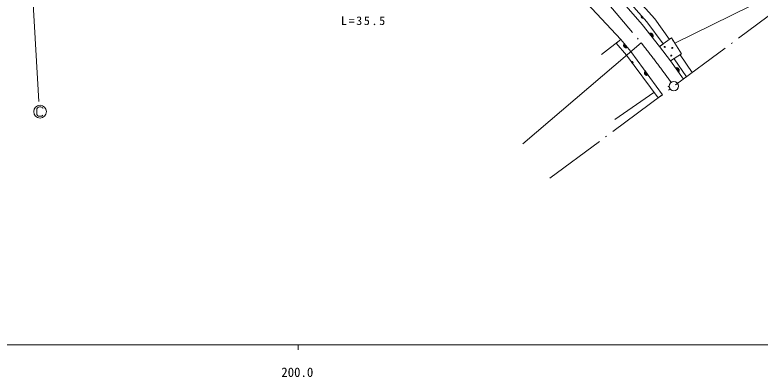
# Model space of a CAD drawing. Units: millimetres, scale not verified. Extents: x -625 to 705456, y -625 to 360858.
# Drawn here: x 238294 to 383423, y 179572 to 250095 of the extents above; entities that cross this region are included whole.
import ezdxf
from ezdxf.enums import TextEntityAlignment as Align

# ---------------------------------------------------------------- set-up
doc = ezdxf.new("R2010")
doc.units = ezdxf.units.MM
doc.header["$LTSCALE"] = 1000
doc.linetypes.add('LONG_DASHED_DOTTED', pattern=[15.25, 12, -1.5, 0.25, -1.5])
doc.layers.add('S-SUV', color=7, linetype='Continuous', lineweight=13)
doc.styles.add('ＭＳ ゴシック', font='')
doc.styles.get('ＭＳ ゴシック').set_extended_font_data('MS Gothic')

msp = doc.modelspace()

# ---------------------------------------------------------------- linework, layer by layer
at = {"layer": 'S-SUV'}
for p, q in [((336576, 279045), (362911, 249318)), ((360448, 248243), (335002, 277526)), ((335489, 278040), (361367, 248727)), ((241314, 261909), (242978, 233221)), ((348060, 254177), (356283, 245293)), ((366846, 244560), (381481, 251771)), ((360285, 249709), (360294, 249782)), ((360299, 249648), (360285, 249709)), ((360490, 249485), (360290, 249711)), ((360293, 249755), (360533, 249483)), ((360294, 249782), (360311, 249837)), ((360324, 249591), (360299, 249648)), ((360573, 249485), (360301, 249793)), ((360305, 249647), (360429, 249507)), ((360311, 249837), (360342, 249889)), ((360311, 249829), (360609, 249491)), ((360641, 249503), (360327, 249859)), ((360342, 249889), (360673, 249514)), ((360375, 249533), (360324, 249591)), ((360428, 249502), (360375, 249533)), ((360487, 249480), (360428, 249502)), ((363853, 243938), (360448, 248243)), ((360561, 249480), (360487, 249480)), ((360616, 249491), (360561, 249480)), ((360673, 249514), (360616, 249491)), ((361367, 248727), (364549, 244437)), ((362911, 249318), (365782, 245322)), ((356283, 245293), (352562, 242365)), ((355413, 244597), (356283, 245293)), ((356283, 245293), (358271, 242982)), ((361841, 246483), (361956, 246523)), ((362461, 245698), (361841, 246483)), ((361905, 246502), (362495, 245757)), ((361956, 246523), (362068, 246538)), ((362528, 245815), (361970, 246521)), ((362042, 246530), (362552, 245885)), ((362068, 246538), (362215, 246530)), ((362573, 245959), (362122, 246530)), ((362208, 246522), (362584, 246047)), ((362215, 246530), (362330, 246481)), ((362560, 246178), (362329, 246470)), ((362330, 246481), (362432, 246412)), ((362432, 246412), (362528, 246290)), ((362528, 245799), (362461, 245698)), ((362528, 246290), (362572, 246175)), ((362567, 245907), (362528, 245799)), ((362593, 246051), (362567, 245907)), ((362572, 246175), (362593, 246051)), ((363853, 243938), (366179, 245608)), ((366179, 245608), (368148, 242506)), ((337234, 225016), (360250, 244675)), ((357402, 242261), (355413, 244597)), ((356834, 244158), (356854, 244304)), ((356860, 244036), (356834, 244158)), ((357238, 243704), (356843, 244163)), ((356850, 244251), (357324, 243699)), ((356854, 244304), (356888, 244413)), ((356908, 243922), (356860, 244036)), ((357404, 243702), (356868, 244326)), ((356872, 244033), (357115, 243750)), ((356888, 244413), (356951, 244516)), ((356889, 244397), (357476, 243714)), ((357009, 243804), (356908, 243922)), ((357540, 243736), (356920, 244456)), ((356951, 244516), (357603, 243758)), ((364560, 244422), (363853, 243938)), ((365981, 241135), (363853, 243938)), ((357114, 243740), (357009, 243804)), ((357232, 243696), (357114, 243740)), ((357379, 243693), (357232, 243696)), ((357490, 243713), (357379, 243693)), ((357603, 243758), (357490, 243713)), ((358271, 242982), (364385, 234557)), ((368148, 242506), (365981, 241135)), ((363540, 233936), (357402, 242261)), ((358308, 241031), (358367, 241049)), ((358605, 240628), (358308, 241031)), ((358341, 241039), (358623, 240657)), ((358367, 241049), (358423, 241055)), ((358641, 240686), (358374, 241048)), ((358410, 241051), (358654, 240720)), ((358423, 241055), (358496, 241048)), ((358666, 240757), (358450, 241050)), ((358493, 241044), (358672, 240801)), ((358496, 241048), (358553, 241022)), ((358663, 240866), (358552, 241016)), ((358553, 241022), (358603, 240985)), ((358603, 240985), (358649, 240923)), ((358649, 240923), (358669, 240865)), ((365981, 241135), (368493, 237609)), ((366696, 241540), (369075, 238041)), ((367888, 242311), (370213, 238885)), ((358640, 240678), (358605, 240628)), ((358662, 240731), (358640, 240678)), ((358677, 240803), (358662, 240731)), ((358669, 240865), (358677, 240803)), ((366947, 239779), (367064, 239813)), ((367527, 238965), (366947, 239779)), ((367012, 239795), (367564, 239021)), ((367064, 239813), (367176, 239823)), ((367600, 239078), (367078, 239811)), ((367150, 239817), (367628, 239147)), ((367176, 239823), (367323, 239807)), ((367652, 239220), (367230, 239812)), ((367316, 239800), (367667, 239307)), ((367323, 239807), (367435, 239753)), ((367650, 239439), (367434, 239742)), ((367435, 239753), (367534, 239679)), ((367534, 239679), (367624, 239553)), ((367624, 239553), (367662, 239435)), ((360888, 238827), (360920, 238970)), ((360904, 238703), (360888, 238827)), ((361253, 238341), (360897, 238831)), ((360942, 238585), (360904, 238703)), ((360911, 238918), (361339, 238329)), ((360916, 238699), (361135, 238397)), ((360920, 238970), (360963, 239076)), ((361418, 238325), (360935, 238991)), ((361034, 238460), (360942, 238585)), ((360962, 239060), (361491, 238332)), ((360963, 239076), (361034, 239174)), ((361556, 238348), (360998, 239117)), ((361034, 239174), (361622, 238365)), ((361133, 238387), (361034, 238460)), ((361246, 238333), (361133, 238387)), ((361392, 238319), (361246, 238333)), ((361505, 238330), (361392, 238319)), ((361622, 238365), (361505, 238330)), ((367599, 239062), (367527, 238965)), ((367644, 239167), (367599, 239062)), ((367677, 239311), (367644, 239167)), ((367662, 239435), (367677, 239311)), ((355124, 229726), (362743, 234964)), ((364385, 234557), (363540, 233936)), ((242597, 231818), (242547, 231568)), ((242547, 231568), (242547, 230956)), ((242547, 230956), (242597, 230693)), ((242716, 231993), (242597, 231818)), ((242916, 232131), (242716, 231993)), ((243110, 232168), (242916, 232131)), ((243354, 232168), (243110, 232168)), ((243497, 232131), (243354, 232168)), ((243616, 232062), (243497, 232131)), ((243704, 231974), (243616, 232062)), ((243754, 231856), (243704, 231974)), ((242597, 230693), (242691, 230537)), ((242691, 230537), (242872, 230406)), ((242872, 230406), (243097, 230356)), ((243097, 230356), (243335, 230356)), ((243335, 230356), (243516, 230374)), ((243516, 230374), (243610, 230431)), ((243610, 230431), (243697, 230512)), ((243697, 230512), (243735, 230599)), ((65456, 185858), (604456, 185858)), ((293456, 185858), (293456, 184858))]:
    msp.add_line(p, q, dxfattribs=at)
at = {"layer": 'S-SUV', "linetype": 'LONG_DASHED_DOTTED'}
for p, q in [((341010, 267536), (360250, 244675)), ((342486, 218307), (390549, 253977))]:
    msp.add_line(p, q, dxfattribs=at)
at = {"layer": 'S-SUV'}
for centre, radius in [((364842, 243875), 99.5), ((366328, 243672), 99.5), ((366125, 242186), 99.5), ((366622, 236220), 896), ((365548, 236131), 31.2), ((365548, 236131), 25), ((365548, 236131), 18.8), ((365548, 236131), 12.5), ((365548, 236131), 6.2), ((366622, 236220), 27), ((243204, 231262), 1244)]:
    msp.add_circle(centre, radius, dxfattribs=at)
at = {"layer": 'S-SUV', "linetype": 'LONG_DASHED_DOTTED'}
msp.add_arc((200480, 117623), 204129, 35.77286, 38.49209, dxfattribs=at)
at = {"layer": 'S-SUV'}
msp.add_arc((366532, 245158), 99.5, 157.11188, 267.6875, dxfattribs=at)

# ---------------------------------------------------------------- texts
at = {"layer": 'S-SUV', "style": 'ＭＳ ゴシック'}
msp.add_text('200.0', height=1833, dxfattribs=at).set_placement((290175, 179052), align=Align.BOTTOM_LEFT)
at = {"layer": 'S-SUV', "insert": (301793, 248094), "char_height": 1686, "attachment_point": 7, "style": 'ＭＳ ゴシック'}
msp.add_mtext('\\T1.3;L=35.5', dxfattribs=at)

doc.saveas('drawing.dxf')
